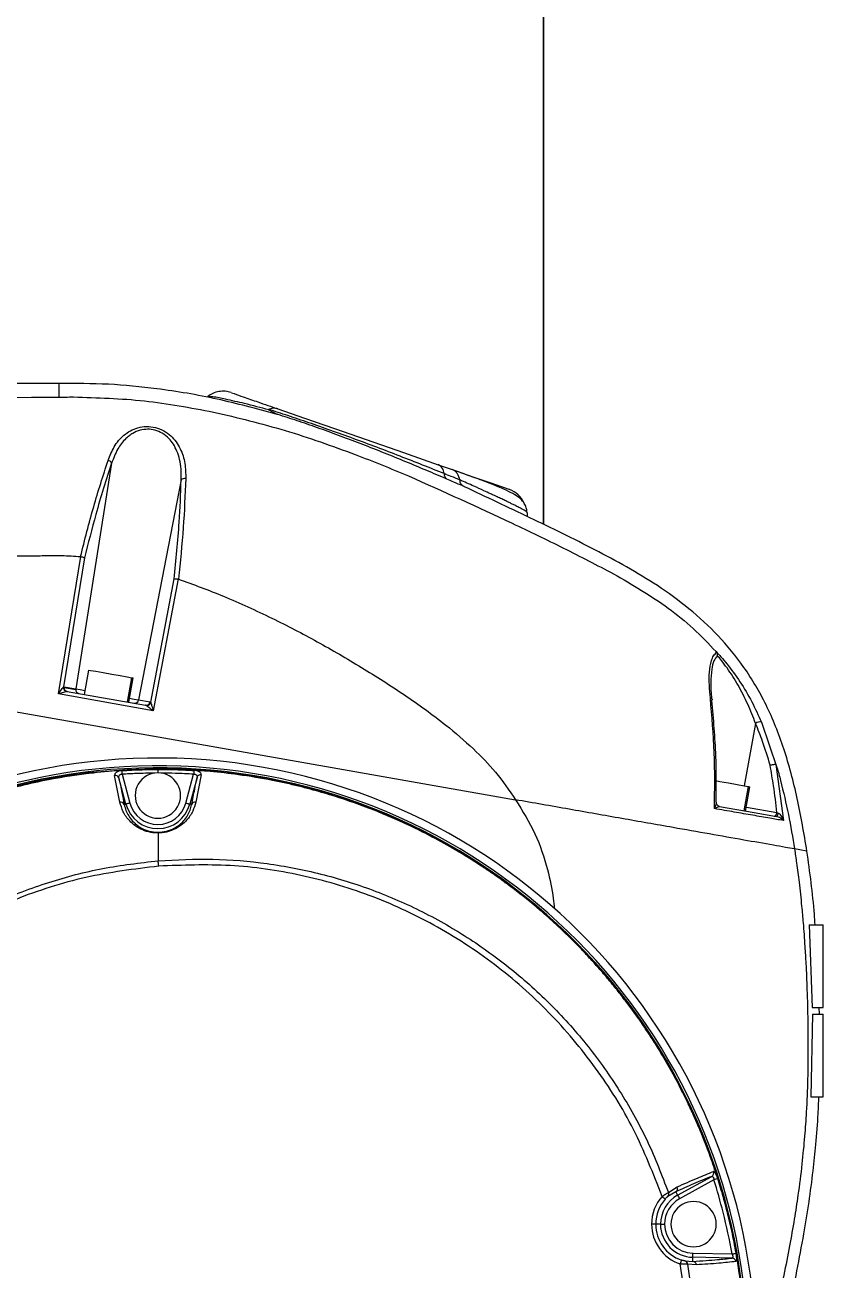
# Model space of a CAD drawing. Header units: millimetres. Extents: x -356 to 237, y 0 to 365.
# Drawn here: x 164 to 167.82, y 71.95 to 77.9 of the extents above; entities that cross this region are included whole.
import ezdxf

# ---------------------------------------------------------------- set-up
doc = ezdxf.new("R2010")
doc.units = ezdxf.units.MM

msp = doc.modelspace()

# ---------------------------------------------------------------- linework, layer by layer
at = {"color": 7, "linetype": 'Continuous', "lineweight": 25}
for p, q in [((166.4812, 85.8071), (166.4812, 75.5092)), ((166.4812, 75.5092), (166.4812, 85.8071)), ((164.1662, 76.1831), (157.1583, 76.1831)), ((165.1689, 76.0563), (165.2062, 76.0364)), ((164.4176, 75.8022), (164.2463, 74.7245)), ((164.75, 75.7219), (164.5465, 74.6715)), ((166.4034, 75.5668), (166.4, 75.5696)), ((159.9814, 75.3169), (166.3472, 74.1945)), ((164.1632, 74.6998), (164.2699, 75.3562)), ((164.2881, 75.3501), (164.1879, 74.7336)), ((164.6044, 74.6601), (164.7165, 75.2495)), ((164.7358, 75.2491), (164.6162, 74.62)), ((164.3069, 74.8141), (164.2864, 74.6978)), ((164.4932, 74.6613), (164.5137, 74.7776)), ((164.4997, 74.6602), (164.5202, 74.7765)), ((164.5137, 74.7776), (164.5202, 74.7765)), ((164.1904, 74.7313), (164.246, 74.7215)), ((164.1906, 74.7343), (164.2463, 74.7245)), ((164.206, 74.7119), (164.5801, 74.646)), ((164.6162, 74.62), (164.1632, 74.6998)), ((164.5465, 74.6715), (164.6022, 74.6617)), ((167.4939, 74.5592), (167.4388, 74.2618)), ((167.5216, 74.5651), (167.5959, 74.349)), ((167.5899, 74.3635), (167.627, 74.0951)), ((164.4573, 74.1834), (164.432, 74.3109)), ((164.4859, 74.1736), (164.4524, 74.2987)), ((164.468, 74.3162), (164.5049, 74.1787)), ((164.7724, 74.1787), (164.8093, 74.3166)), ((164.8255, 74.301), (164.7914, 74.1736)), ((164.8457, 74.3136), (164.8196, 74.1835)), ((167.4399, 74.1417), (167.4604, 74.258)), ((167.4463, 74.1406), (167.4668, 74.2569)), ((167.4604, 74.258), (167.4668, 74.2569)), ((164.478, 74.1715), (164.4859, 74.1736)), ((164.7999, 74.1713), (164.7914, 74.1736)), ((167.3062, 74.1836), (167.3043, 74.1853)), ((167.4497, 74.1596), (167.596, 74.1338)), ((167.596, 74.1338), (167.6019, 74.1309)), ((167.7496, 73.5977), (167.7649, 73.2028)), ((167.7496, 73.5977), (167.8164, 73.5977)), ((167.8164, 73.2028), (167.8164, 73.5977)), ((167.7652, 73.1699), (167.7574, 72.7749)), ((167.7649, 73.2028), (167.8164, 73.2028)), ((167.7652, 73.1699), (167.8164, 73.1699)), ((167.7987, 73.1699), (167.7979, 73.2028)), ((167.8164, 72.7749), (167.8164, 73.1699)), ((167.7574, 72.7749), (167.8164, 72.7749)), ((167.1214, 72.3059), (167.2843, 72.3955)), ((167.0772, 72.3192), (167.1198, 72.3457)), ((167.2948, 72.3788), (167.1309, 72.2886)), ((167.1123, 72.3225), (167.0744, 72.2992)), ((167.1123, 72.3225), (167.1214, 72.3059)), ((167.0168, 72.1673), (166.9971, 72.1673)), ((167.0396, 72.1673), (167.0168, 72.1673)), ((167.0396, 72.1673), (167.0592, 72.1673)), ((167.1949, 72.0289), (167.382, 72.0251)), ((167.1565, 71.9916), (167.1941, 71.9897)), ((167.2113, 71.9732), (167.169, 71.9756)), ((167.1941, 71.9897), (167.1945, 72.0092)), ((167.3814, 72.0054), (167.1945, 72.0092))]:
    msp.add_line(p, q, dxfattribs=at)
at = {"color": 7, "linetype": 'Continuous', "lineweight": 25, "flags": 128}
for points in [[(163.7515, 76.1166), (164.0341, 76.1173), (164.1192, 76.1175), (164.1669, 76.1176)], [(165.2121, 76.0615), (165.3392, 76.0173), (165.4819, 75.9676), (165.634, 75.9147), (165.8124, 75.8526), (165.9777, 75.7951)], [(165.9777, 75.7951), (166.0155, 75.782), (166.0441, 75.772)], [(166.0441, 75.772), (166.1439, 75.7373), (166.2243, 75.7093), (166.2831, 75.6888), (166.3199, 75.676), (166.3186, 75.6765)], [(164.3069, 74.8141), (164.307, 74.8141), (164.3169, 74.8123), (164.3415, 74.808), (164.3771, 74.8017), (164.4182, 74.7945), (164.4586, 74.7873), (164.4922, 74.7814), (164.5137, 74.7776)], [(164.2463, 74.7245), (164.2672, 74.7208), (164.2898, 74.7168)], [(164.503, 74.6792), (164.5256, 74.6752), (164.5465, 74.6715)], [(167.2777, 74.6795), (167.2806, 74.6788), (167.2829, 74.6778), (167.2847, 74.6766), (167.2858, 74.6752), (167.2863, 74.6737), (167.286, 74.6721), (167.2851, 74.6706), (167.2835, 74.669)], [(167.3025, 74.2859), (167.3237, 74.2821), (167.3649, 74.2749), (167.4053, 74.2678), (167.4388, 74.2618), (167.4604, 74.258)], [(164.5049, 74.1787), (164.5013, 74.1778), (164.4978, 74.1768), (164.4945, 74.176), (164.4917, 74.1752), (164.4893, 74.1746), (164.4875, 74.1741), (164.4864, 74.1738), (164.4859, 74.1736)], [(164.7724, 74.1787), (164.776, 74.1778), (164.7795, 74.1768), (164.7828, 74.176), (164.7856, 74.1752), (164.788, 74.1746), (164.7898, 74.1741), (164.7909, 74.1738), (164.7914, 74.1736)], [(167.3216, 74.1626), (167.3182, 74.1635), (167.3177, 74.1637)], [(167.3216, 74.1626), (167.4877, 74.1333), (167.5943, 74.1145)], [(167.583, 74.1165), (167.5849, 74.1165), (167.5869, 74.1173), (167.5889, 74.1187), (167.5908, 74.1208), (167.5925, 74.1235), (167.594, 74.1266), (167.5952, 74.1301), (167.596, 74.1338)], [(167.7392, 73.949), (167.7059, 73.9549), (167.6798, 73.9595)], [(167.382, 72.0251), (167.3854, 72.0256), (167.3886, 72.0262), (167.3916, 72.0268), (167.3944, 72.0273), (167.3968, 72.0277), (167.3987, 72.028), (167.4002, 72.0283), (167.4011, 72.0284)]]:
    msp.add_lwpolyline(points, dxfattribs=at)
at = {"color": 7, "linetype": 'Continuous', "lineweight": 25}
for centre, radius, start, end in [((164.3963, 75.7929), 0.0233, 23.58022, 79.37194), ((165.9552, 75.7494), 0.051, 3.30169, 63.73245), ((164.7671, 75.7048), 0.0241, 78.78184, 134.84027), ((166.0367, 75.7511), 0.0306, 177.71999, 233.6996), ((166.2802, 75.5663), 0.1167, 22.99565, 70.75664), ((164.2084, 74.7318), 0.0206, 174.94604, 255.84139), ((164.2122, 74.7309), 0.0219, 171.21212, 179.00901), ((164.2096, 74.7308), 0.0192, 178.50118, 259.21655), ((164.2639, 74.7215), 0.0179, 170.33437, 179.8906), ((164.2652, 74.721), 0.0192, 178.47202, 259.21206), ((164.5275, 74.6749), 0.0193, 260.9731, 349.99854), ((164.5831, 74.6651), 0.0193, 260.99907, 349.99962), ((164.5846, 74.6654), 0.0206, 264.11976, 345.11514), ((167.5132, 74.536), 0.0302, 73.93455, 129.78203), ((164.6386, 71.5374), 2.8565, 0.7897, 172.77814), ((164.6386, 71.5374), 2.8194, 0.40932, 172.29114), ((164.6386, 71.5374), 2.8098, 0.40936, 172.15494), ((164.4349, 74.2926), 0.0185, 19.19323, 98.90641), ((153.0546, 73.6098), 11.4353, 3.54187, 3.6291), ((164.6386, 74.2146), 0.1083, 359.99814, 180.00186), ((212.4017, 71.4484), 47.6787, 176.52983, 176.55114), ((164.8432, 74.2951), 0.0187, 82.33136, 161.38724), ((164.4606, 74.1652), 0.0185, 19.86881, 100.2698), ((164.6386, 74.2146), 0.1581, 195.00046, 344.99954), ((164.6386, 74.2146), 0.1385, 194.99819, 345.00181), ((164.6386, 74.2146), 0.1083, 179.99876, 0.00124), ((164.8173, 74.1653), 0.0184, 82.6754, 160.66953), ((167.5803, 74.131), 0.0216, 310.26094, 359.77405), ((167.2745, 72.4124), 0.0195, 300.02182, 19.20083), ((169.1615, 66.5205), 6.1485, 107.49417, 107.67364), ((167.1023, 72.3385), 0.0189, 302.0475, 22.24767), ((167.1977, 72.1673), 0.2006, 138.50612, 179.99483), ((167.1978, 72.1673), 0.1809, 138.51509, 179.993), ((167.1977, 72.1673), 0.1581, 118.82809, 180.00048), ((176.9924, 83.5221), 14.9945, 228.45237, 228.52752), ((167.1977, 72.1673), 0.1384, 118.82048, 180.00636), ((167.0615, 72.3112), 0.0176, 317.12733, 27.07061), ((167.1977, 72.1673), 0.1083, 359.99814, 180.00186), ((210.4259, 96.1388), 49.4296, 208.82649, 208.84929), ((167.1977, 72.1673), 0.2006, 180.00431, 251.34554), ((167.1977, 72.1673), 0.1809, 180.00028, 251.34824), ((167.1977, 72.1673), 0.1581, 179.99709, 268.82988), ((167.1977, 72.1673), 0.1385, 180.00205, 268.82456), ((167.1977, 72.1673), 0.1083, 179.99814, 0.00186), ((150.0301, 72.3713), 17.1681, 358.79155, 358.8572), ((174.836, 69.389), 8.1257, 161.28713, 161.42585), ((167.1513, 71.9747), 0.0177, 2.99452, 72.88641), ((167.1926, 71.9709), 0.0188, 7.05406, 85.6011), ((167.3806, 71.9858), 0.0196, 8.89981, 87.83311)]:
    msp.add_arc(centre, radius, start, end, dxfattribs=at)
for points, knots in [([(164.1669, 76.1176), (164.1668, 76.1298), (164.1665, 76.1516), (164.1663, 76.1735), (164.1662, 76.1831)], [0, 0, 0, 0, 0.560009, 1, 1, 1, 1]), ([(165.2031, 76.0369), (165.1096, 76.0621), (164.9219, 76.1128), (164.6537, 76.1579), (164.4011, 76.1827), (164.2449, 76.183), (164.1662, 76.1831)], [0, 0, 0, 0, 0.276457, 0.554465, 0.775394, 1, 1, 1, 1]), ([(164.9885, 76.1393), (164.9791, 76.1419), (164.96, 76.147), (164.9299, 76.1454), (164.9008, 76.1371), (164.8844, 76.1259), (164.8763, 76.1204)], [0, 0, 0, 0, 0.245491, 0.499315, 0.753447, 1, 1, 1, 1]), ([(164.9902, 76.1387), (164.9943, 76.1373), (165.013, 76.1308), (165.0553, 76.1161), (165.1251, 76.0918), (165.1803, 76.0726), (165.2121, 76.0615)], [0, 0, 0, 0, 0.056006, 0.253239, 0.570725, 1, 1, 1, 1]), ([(164.1669, 76.1176), (164.1773, 76.1178), (164.2002, 76.1183), (164.2231, 76.1184), (164.2357, 76.1184)], [0, 0, 0, 0, 0.451941, 1, 1, 1, 1]), ([(164.2357, 76.1184), (164.3489, 76.1151), (164.5736, 76.1086), (164.7946, 76.0671), (164.9043, 76.0466)], [0, 0, 0, 0, 0.503722, 1, 1, 1, 1]), ([(164.8821, 76.1201), (164.8785, 76.1207), (164.8747, 76.1213), (164.8765, 76.1204), (164.8766, 76.1203)], [0, 0, 0, 0, 0.959144, 1, 1, 1, 1]), ([(164.8808, 76.1228), (164.8808, 76.1226), (164.8801, 76.1216), (164.8812, 76.1206), (164.8821, 76.1197)], [0, 0, 0, 0, 0.131177, 1, 1, 1, 1]), ([(165.1689, 76.0563), (165.1302, 76.067), (165.0612, 76.0859), (164.9715, 76.1053), (164.9148, 76.1186), (164.8882, 76.1198), (164.8821, 76.1201)], [0, 0, 0, 0, 0.4096239, 0.7285893, 0.9376705, 1, 1, 1, 1]), ([(164.9043, 76.0466), (165.0191, 76.0193), (165.2487, 75.9648), (165.4705, 75.8841), (165.5814, 75.8438)], [0, 0, 0, 0, 0.500077, 1, 1, 1, 1]), ([(165.1673, 76.0592), (165.1672, 76.0592), (165.167, 76.0591), (165.1667, 76.0587), (165.1671, 76.0574), (165.1681, 76.0568), (165.1689, 76.0563)], [0, 0, 0, 0, 0.096863, 0.171881, 0.32743, 1, 1, 1, 1]), ([(165.2121, 76.0615), (165.2041, 76.0632), (165.1889, 76.0665), (165.1743, 76.0616), (165.1673, 76.0592)], [0, 0, 0, 0, 0.5267441, 1, 1, 1, 1]), ([(166.0061, 75.7523), (165.9719, 75.766), (165.9018, 75.7939), (165.7947, 75.8359), (165.685, 75.878), (165.5745, 75.9192), (165.4661, 75.9585), (165.3611, 75.9952), (165.2621, 76.0286), (165.1979, 76.0494), (165.1673, 76.0592)], [0, 0, 0, 0, 0.123677, 0.253167, 0.386296, 0.51844, 0.64904, 0.773653, 0.891981, 1, 1, 1, 1]), ([(165.2062, 76.0364), (165.2067, 76.0362), (165.2075, 76.0358), (165.2087, 76.0358), (165.2088, 76.0352), (165.208, 76.0356), (165.2072, 76.0357), (165.2053, 76.0363), (165.2039, 76.0367), (165.2031, 76.0369)], [0, 0, 0, 0, 0.203428, 0.311758, 0.323302, 0.380748, 0.486719, 0.700921, 1, 1, 1, 1]), ([(165.2228, 76.0311), (165.2197, 76.0321), (165.2142, 76.0339), (165.2086, 76.0356), (165.2062, 76.0364)], [0, 0, 0, 0, 0.561923, 1, 1, 1, 1]), ([(166.0185, 75.7264), (165.9868, 75.74), (165.9218, 75.7678), (165.8228, 75.8092), (165.721, 75.8508), (165.6181, 75.8914), (165.5155, 75.9303), (165.4148, 75.9669), (165.3175, 76.0005), (165.2537, 76.0211), (165.2228, 76.0311)], [0, 0, 0, 0, 0.121516, 0.248608, 0.37778, 0.508556, 0.637986, 0.76392, 0.88578, 1, 1, 1, 1]), ([(164.4006, 75.8158), (164.4094, 75.838), (164.427, 75.8824), (164.4662, 75.9298), (164.5069, 75.9582), (164.5435, 75.9731), (164.5846, 75.9791), (164.6271, 75.9742), (164.6669, 75.9585), (164.7107, 75.927), (164.7484, 75.8738), (164.7702, 75.8017), (164.7713, 75.7528), (164.7718, 75.7284)], [0, 0, 0, 0, 0.117007, 0.234331, 0.295556, 0.359415, 0.427144, 0.4975, 0.567565, 0.635044, 0.760415, 0.880367, 1, 1, 1, 1]), ([(164.75, 75.7219), (164.7502, 75.7393), (164.7506, 75.7722), (164.7435, 75.8184), (164.7313, 75.8584), (164.7141, 75.8923), (164.691, 75.9221), (164.6613, 75.946), (164.6259, 75.9611), (164.5891, 75.9658), (164.5525, 75.9606), (164.5232, 75.9481), (164.5012, 75.9334), (164.4751, 75.9109), (164.4425, 75.8684), (164.4264, 75.8256), (164.4176, 75.8022)], [0, 0, 0, 0, 0.090368, 0.170514, 0.241616, 0.30682, 0.366615, 0.43607, 0.502167, 0.56374, 0.626421, 0.692163, 0.726954, 0.763396, 0.871006, 1, 1, 1, 1]), ([(165.5814, 75.8438), (165.6241, 75.8273), (165.7095, 75.7944), (165.794, 75.7589), (165.8362, 75.7411)], [0, 0, 0, 0, 0.499336, 1, 1, 1, 1]), ([(164.2693, 75.3563), (164.2893, 75.4359), (164.3282, 75.5905), (164.3769, 75.7422), (164.4006, 75.8158)], [0, 0, 0, 0, 0.514967, 1, 1, 1, 1]), ([(164.4176, 75.8022), (164.4045, 75.7625), (164.3777, 75.6814), (164.334, 75.5308), (164.3057, 75.4193), (164.2881, 75.3501)], [0, 0, 0, 0, 0.266478, 0.54486, 1, 1, 1, 1]), ([(164.7165, 75.2495), (164.7256, 75.3398), (164.7413, 75.4969), (164.7474, 75.6547), (164.75, 75.7219)], [0, 0, 0, 0, 0.57452, 1, 1, 1, 1]), ([(164.7718, 75.7284), (164.7685, 75.6506), (164.7617, 75.4903), (164.7453, 75.3308), (164.7368, 75.2488)], [0, 0, 0, 0, 0.486001, 1, 1, 1, 1]), ([(165.8362, 75.7411), (166.0015, 75.667), (166.2496, 75.5557), (166.5755, 75.3984), (166.7358, 75.3152), (166.8155, 75.2739)], [0, 0, 0, 0, 0.500611, 0.751829, 1, 1, 1, 1]), ([(166.0811, 75.7222), (166.0673, 75.7278), (166.0423, 75.7378), (166.0173, 75.7478), (166.0061, 75.7523)], [0, 0, 0, 0, 0.551374, 1, 1, 1, 1]), ([(166.095, 75.6935), (166.0809, 75.6996), (166.0554, 75.7106), (166.0299, 75.7215), (166.0185, 75.7264)], [0, 0, 0, 0, 0.553348, 1, 1, 1, 1]), ([(166.0811, 75.7222), (166.0781, 75.7324), (166.0734, 75.7478), (166.0592, 75.7647), (166.0491, 75.7696), (166.0441, 75.772)], [0, 0, 0, 0, 0.4865855, 0.7421533, 1, 1, 1, 1]), ([(166.4017, 75.5689), (166.4016, 75.5707), (166.4014, 75.5741), (166.4004, 75.5811), (166.3975, 75.5936), (166.3891, 75.6119), (166.3706, 75.633), (166.3409, 75.6538), (166.2969, 75.6761), (166.2344, 75.702), (166.1488, 75.7342), (166.0835, 75.7574), (166.0463, 75.7707)], [0, 0, 0, 0, 0.012209, 0.024544, 0.049622, 0.102544, 0.16442, 0.244888, 0.355996, 0.511418, 0.721715, 1, 1, 1, 1]), ([(166.0977, 75.6924), (166.0938, 75.6955), (166.0844, 75.7031), (166.0823, 75.7151), (166.0811, 75.7222)], [0, 0, 0, 0, 0.413191, 1, 1, 1, 1]), ([(166.4, 75.5696), (166.3989, 75.5706), (166.3953, 75.5738), (166.3867, 75.5782), (166.3742, 75.5853), (166.3576, 75.5939), (166.3408, 75.6024), (166.3243, 75.6105), (166.3086, 75.6181), (166.2905, 75.6268), (166.2698, 75.6366), (166.2487, 75.6465), (166.2238, 75.6581), (166.1909, 75.6732), (166.1419, 75.6953), (166.1035, 75.7123), (166.0811, 75.7222)], [0, 0, 0, 0, 0.01222, 0.040845, 0.081249, 0.13409, 0.198968, 0.241295, 0.290263, 0.346647, 0.411314, 0.485143, 0.543929, 0.643873, 0.792444, 1, 1, 1, 1]), ([(166.0977, 75.6924), (166.0972, 75.6926), (166.0963, 75.693), (166.0954, 75.6933), (166.095, 75.6935)], [0, 0, 0, 0, 0.561107, 1, 1, 1, 1]), ([(166.1026, 75.69), (166.102, 75.6903), (166.1008, 75.6908), (166.0994, 75.6915), (166.0984, 75.692), (166.0979, 75.6923), (166.0977, 75.6924)], [0, 0, 0, 0, 0.3891749, 0.694051, 0.8731399, 1, 1, 1, 1]), ([(167.7392, 73.949), (167.725, 74.0334), (167.6974, 74.1984), (167.6345, 74.4333), (167.5517, 74.6448), (167.4447, 74.8264), (167.3191, 74.9798), (167.1784, 75.1092), (166.9837, 75.2504), (166.7267, 75.3911), (166.416, 75.5421), (166.2071, 75.6407), (166.1026, 75.69)], [0, 0, 0, 0, 0.100811, 0.197147, 0.286178, 0.367799, 0.444658, 0.519059, 0.592594, 0.727659, 0.863738, 1, 1, 1, 1]), ([(166.4009, 75.5505), (166.4021, 75.5511), (166.4054, 75.5529), (166.4038, 75.5587), (166.4036, 75.563), (166.4034, 75.5659), (166.4034, 75.5674), (166.4034, 75.5682)], [0, 0, 0, 0, 0.190533, 0.54512, 0.764635, 0.880701, 1, 1, 1, 1]), ([(160.7433, 75.3299), (160.8223, 75.331), (160.9861, 75.3332), (161.2402, 75.3363), (161.5116, 75.3394), (161.8001, 75.3424), (162.1058, 75.3453), (162.4076, 75.348), (162.6469, 75.35), (162.8193, 75.3513), (162.9411, 75.3523), (163.0665, 75.3532), (163.2062, 75.3543), (163.3643, 75.3554), (163.5374, 75.3566), (163.7067, 75.3578), (163.8689, 75.3589), (163.9996, 75.3596), (164.1038, 75.3606), (164.1701, 75.3615), (164.2247, 75.3598), (164.2545, 75.3575), (164.2693, 75.3563)], [0, 0, 0, 0, 0.067218, 0.139303, 0.216257, 0.298079, 0.384772, 0.476333, 0.554863, 0.588415, 0.622966, 0.65852, 0.695075, 0.741857, 0.793039, 0.842345, 0.88589, 0.931051, 0.953556, 0.974535, 0.987426, 1, 1, 1, 1]), ([(164.2699, 75.3562), (164.2698, 75.3563), (164.2696, 75.3563), (164.2694, 75.3563), (164.2693, 75.3563)], [0, 0, 0, 0, 0.547576, 1, 1, 1, 1]), ([(164.2699, 75.3562), (164.2719, 75.3558), (164.2758, 75.355), (164.2811, 75.3534), (164.2853, 75.3519), (164.2874, 75.3506), (164.2881, 75.3501)], [0, 0, 0, 0, 0.316723, 0.623204, 0.854126, 1, 1, 1, 1]), ([(164.7165, 75.2495), (164.7177, 75.2497), (164.7207, 75.2503), (164.7255, 75.2501), (164.7307, 75.2497), (164.7341, 75.2493), (164.7358, 75.2491)], [0, 0, 0, 0, 0.190508, 0.458149, 0.742067, 1, 1, 1, 1]), ([(164.7368, 75.2488), (164.7366, 75.2489), (164.7363, 75.249), (164.7359, 75.249), (164.7358, 75.2491)], [0, 0, 0, 0, 0.560716, 1, 1, 1, 1]), ([(164.7368, 75.2488), (164.809, 75.2224), (164.9607, 75.1668), (165.1812, 75.065), (165.4008, 74.951), (165.612, 74.8285), (165.818, 74.6969), (165.9976, 74.568), (166.1423, 74.4437), (166.257, 74.3264), (166.3166, 74.2392), (166.3472, 74.1945)], [0, 0, 0, 0, 0.118109, 0.24837, 0.373083, 0.498422, 0.623664, 0.748757, 0.83794, 0.916824, 1, 1, 1, 1]), ([(166.8155, 75.2739), (166.9046, 75.2218), (167.038, 75.1439), (167.199, 75.0145), (167.2697, 74.9396), (167.3051, 74.902)], [0, 0, 0, 0, 0.500151, 0.74929, 1, 1, 1, 1]), ([(167.2777, 74.6795), (167.274, 74.7212), (167.2686, 74.7815), (167.2791, 74.8495), (167.2915, 74.8821), (167.3026, 74.8935), (167.3078, 74.8989)], [0, 0, 0, 0, 0.549243, 0.792794, 0.901554, 1, 1, 1, 1]), ([(167.3107, 74.8839), (167.3049, 74.8756), (167.291, 74.8557), (167.2869, 74.8317), (167.2846, 74.8177)], [0, 0, 0, 0, 0.416692, 1, 1, 1, 1]), ([(167.3078, 74.8989), (167.3074, 74.8994), (167.3065, 74.9005), (167.3056, 74.9015), (167.3051, 74.902)], [0, 0, 0, 0, 0.5001076, 1, 1, 1, 1]), ([(167.3053, 74.9021), (167.3129, 74.8941), (167.3309, 74.8754), (167.3702, 74.8284), (167.4214, 74.7577), (167.4767, 74.6644), (167.5068, 74.5979), (167.5216, 74.5651)], [0, 0, 0, 0, 0.082336, 0.193526, 0.456003, 0.73195, 1, 1, 1, 1]), ([(167.3077, 74.8989), (167.3087, 74.8969), (167.311, 74.8922), (167.3108, 74.8869), (167.3107, 74.8839)], [0, 0, 0, 0, 0.423139, 1, 1, 1, 1]), ([(167.4939, 74.5592), (167.4819, 74.5901), (167.4576, 74.6525), (167.4119, 74.7412), (167.3682, 74.8101), (167.3338, 74.8567), (167.3174, 74.876), (167.3107, 74.8839)], [0, 0, 0, 0, 0.264661, 0.536043, 0.797421, 0.916911, 1, 1, 1, 1]), ([(167.2846, 74.8177), (167.2824, 74.7966), (167.2777, 74.75), (167.2812, 74.7032), (167.2832, 74.6776)], [0, 0, 0, 0, 0.452731, 1, 1, 1, 1]), ([(164.1632, 74.6998), (164.1684, 74.707), (164.1755, 74.7167), (164.1833, 74.7274), (164.1864, 74.7315), (164.1875, 74.733), (164.1879, 74.7336)], [0, 0, 0, 0, 0.6320681, 0.8673189, 0.9464967, 1, 1, 1, 1]), ([(164.2034, 74.7118), (164.2027, 74.7116), (164.2009, 74.7111), (164.1959, 74.7097), (164.1832, 74.7059), (164.1716, 74.7024), (164.1632, 74.6998)], [0, 0, 0, 0, 0.053934, 0.133382, 0.368807, 1, 1, 1, 1]), ([(164.1879, 74.7336), (164.1884, 74.7339), (164.1893, 74.7344), (164.1902, 74.7343), (164.1906, 74.7343)], [0, 0, 0, 0, 0.594559, 1, 1, 1, 1]), ([(164.206, 74.7119), (164.2055, 74.712), (164.2046, 74.7121), (164.2038, 74.7119), (164.2034, 74.7118)], [0, 0, 0, 0, 0.552417, 1, 1, 1, 1]), ([(164.5825, 74.645), (164.582, 74.6452), (164.5813, 74.6457), (164.5804, 74.6459), (164.5801, 74.646)], [0, 0, 0, 0, 0.567536, 1, 1, 1, 1]), ([(164.6162, 74.62), (164.6091, 74.6253), (164.5994, 74.6325), (164.5888, 74.6404), (164.5846, 74.6434), (164.5831, 74.6445), (164.5825, 74.645)], [0, 0, 0, 0, 0.631112, 0.866678, 0.946, 1, 1, 1, 1]), ([(164.6022, 74.6617), (164.6026, 74.6616), (164.6036, 74.6612), (164.6042, 74.6605), (164.6044, 74.6601)], [0, 0, 0, 0, 0.522067, 1, 1, 1, 1]), ([(164.6044, 74.6601), (164.6047, 74.6594), (164.6052, 74.6576), (164.6066, 74.6527), (164.6103, 74.6401), (164.6137, 74.6284), (164.6162, 74.62)], [0, 0, 0, 0, 0.053589, 0.13274, 0.367875, 1, 1, 1, 1]), ([(167.2973, 74.1523), (167.2985, 74.2415), (167.3008, 74.4176), (167.2854, 74.593), (167.2777, 74.6795)], [0, 0, 0, 0, 0.507109, 1, 1, 1, 1]), ([(167.2835, 74.669), (167.2914, 74.5802), (167.3057, 74.4192), (167.3047, 74.2576), (167.3043, 74.1853)], [0, 0, 0, 0, 0.551992, 1, 1, 1, 1]), ([(167.5634, 74.3595), (167.552, 74.3975), (167.5317, 74.4651), (167.5054, 74.5306), (167.4939, 74.5592)], [0, 0, 0, 0, 0.561958, 1, 1, 1, 1]), ([(167.5634, 74.3595), (167.5656, 74.3602), (167.5691, 74.3614), (167.5741, 74.3625), (167.5789, 74.3634), (167.5835, 74.3638), (167.5874, 74.3639), (167.5891, 74.3636), (167.5899, 74.3635)], [0, 0, 0, 0, 0.258842, 0.409877, 0.56519, 0.805842, 0.912957, 1, 1, 1, 1]), ([(167.596, 74.1338), (167.591, 74.1762), (167.5819, 74.2517), (167.5691, 74.3266), (167.5634, 74.3595)], [0, 0, 0, 0, 0.560841, 1, 1, 1, 1]), ([(167.5958, 74.349), (167.595, 74.3517), (167.5938, 74.356), (167.592, 74.3607), (167.5908, 74.3627), (167.5903, 74.3633), (167.59, 74.3634), (167.5899, 74.3635)], [0, 0, 0, 0, 0.528805, 0.851257, 0.945227, 0.976768, 1, 1, 1, 1]), ([(167.5959, 74.349), (167.5989, 74.3386), (167.6049, 74.3176), (167.6105, 74.2965), (167.6133, 74.2859)], [0, 0, 0, 0, 0.497466, 1, 1, 1, 1]), ([(161.8585, 71.9226), (161.8648, 71.9645), (161.879, 72.0575), (161.9118, 72.2089), (161.947, 72.3365), (161.9783, 72.4327), (161.9985, 72.4908), (162.0209, 72.5508), (162.0456, 72.6124), (162.0727, 72.6757), (162.1024, 72.7404), (162.1348, 72.8065), (162.1677, 72.8693), (162.2027, 72.9322), (162.2417, 72.9986), (162.2903, 73.0757), (162.3495, 73.1628), (162.4133, 73.249), (162.4811, 73.3336), (162.5539, 73.418), (162.6355, 73.5048), (162.7176, 73.5848), (162.7982, 73.6574), (162.8855, 73.7305), (162.9939, 73.8134), (163.1266, 73.9041), (163.272, 73.9909), (163.4149, 74.0648), (163.5406, 74.1214), (163.7223, 74.1937), (163.9726, 74.2703), (164.3033, 74.3325), (164.5269, 74.3402), (164.6387, 74.344)], [0, 0, 0, 0, 0.031599, 0.070115, 0.115545, 0.130253, 0.145561, 0.161469, 0.177978, 0.195088, 0.212798, 0.231109, 0.25002, 0.265659, 0.284808, 0.307466, 0.333635, 0.363312, 0.387482, 0.414494, 0.446393, 0.476327, 0.499998, 0.527287, 0.561227, 0.601817, 0.647083, 0.687465, 0.721744, 0.749919, 0.83328, 0.91664, 1, 1, 1, 1]), ([(164.6387, 74.3395), (164.6177, 74.3394), (164.5626, 74.3391), (164.4598, 74.3346), (164.3173, 74.3224), (164.1636, 74.3), (164.0147, 74.2694), (163.8865, 74.2366), (163.7677, 74.2002), (163.6044, 74.1425), (163.3974, 74.0526), (163.1621, 73.9208), (163.0083, 73.8146), (162.9256, 73.7514), (162.9001, 73.7313), (162.8748, 73.7111), (162.8498, 73.6905), (162.825, 73.6696), (162.8066, 73.6538), (162.7903, 73.6395), (162.7723, 73.6236), (162.6982, 73.5565), (162.5924, 73.4508), (162.4658, 73.3044), (162.3606, 73.1665), (162.2637, 73.0217), (162.1489, 72.8247), (162.0303, 72.5697), (161.9234, 72.2518), (161.8848, 72.0319), (161.8655, 71.9217)], [0, 0, 0, 0, 0.015651, 0.041255, 0.076923, 0.122555, 0.157364, 0.190563, 0.221507, 0.250221, 0.320094, 0.389968, 0.451606, 0.45969, 0.467773, 0.475858, 0.483941, 0.492026, 0.500111, 0.502087, 0.508202, 0.518096, 0.576818, 0.619882, 0.662799, 0.70647, 0.750084, 0.833226, 0.916411, 1, 1, 1, 1]), ([(164.467, 74.3336), (164.4643, 74.3334), (164.4592, 74.3329), (164.4519, 74.3311), (164.4453, 74.3287), (164.4387, 74.3251), (164.4323, 74.3194), (164.4321, 74.3135), (164.432, 74.3109)], [0, 0, 0, 0, 0.172413, 0.337595, 0.490017, 0.6239, 0.835521, 1, 1, 1, 1]), ([(164.4524, 74.2987), (164.452, 74.301), (164.4514, 74.3056), (164.4538, 74.3111), (164.4571, 74.3142), (164.4603, 74.3158), (164.4641, 74.3165), (164.4667, 74.3163), (164.468, 74.3162)], [0, 0, 0, 0, 0.249688, 0.481516, 0.601754, 0.723671, 0.855855, 1, 1, 1, 1]), ([(164.4524, 74.2987), (164.4571, 74.2752), (164.4655, 74.2328), (164.4741, 74.1905), (164.478, 74.1715)], [0, 0, 0, 0, 0.552658, 1, 1, 1, 1]), ([(164.467, 74.3336), (164.4989, 74.3354), (164.5561, 74.3387), (164.6134, 74.3393), (164.6387, 74.3395)], [0, 0, 0, 0, 0.55923, 1, 1, 1, 1]), ([(164.6224, 74.3216), (164.5936, 74.3212), (164.5421, 74.3204), (164.4907, 74.3175), (164.468, 74.3162)], [0, 0, 0, 0, 0.55994, 1, 1, 1, 1]), ([(164.6387, 74.3395), (164.6387, 74.3406), (164.6387, 74.3421), (164.6387, 74.3436), (164.6387, 74.344)], [0, 0, 0, 0, 0.711953, 1, 1, 1, 1]), ([(164.6387, 74.344), (164.6773, 74.3436), (164.751, 74.3427), (164.856, 74.3361), (164.9502, 74.3271), (165.0335, 74.3165), (165.106, 74.3051), (165.1829, 74.2911), (165.2814, 74.2703), (165.3988, 74.2401), (165.5176, 74.2036), (165.6188, 74.1678), (165.7136, 74.1306), (165.8096, 74.0888), (165.9143, 74.0382), (166.0245, 73.979), (166.1321, 73.9147), (166.216, 73.8593), (166.2765, 73.8167), (166.32, 73.7848), (166.3654, 73.7501), (166.4124, 73.7126), (166.4611, 73.672), (166.5111, 73.6283), (166.5624, 73.5813), (166.6141, 73.5313), (166.6735, 73.4709), (166.7446, 73.3938), (166.8209, 73.3035), (166.8901, 73.214), (166.9425, 73.1408), (166.9847, 73.0781), (167.0262, 73.0133), (167.0726, 72.9357), (167.1182, 72.8529), (167.1585, 72.7739), (167.1928, 72.7013), (167.2253, 72.6272), (167.256, 72.5512), (167.285, 72.4728), (167.3091, 72.4015), (167.3288, 72.3376), (167.3492, 72.2662), (167.3753, 72.1639), (167.398, 72.0539), (167.4139, 71.9566), (167.4232, 71.8891), (167.4302, 71.8278), (167.4357, 71.769), (167.4397, 71.7129), (167.4426, 71.6593), (167.4443, 71.6084), (167.4448, 71.5753), (167.445, 71.5592)], [0, 0, 0, 0, 0.026393, 0.050372, 0.071938, 0.091092, 0.10783, 0.122156, 0.14452, 0.176677, 0.204999, 0.229479, 0.250122, 0.274614, 0.301112, 0.329616, 0.360126, 0.386803, 0.398391, 0.410692, 0.423705, 0.43743, 0.451869, 0.46702, 0.482884, 0.499461, 0.516175, 0.540799, 0.571227, 0.596941, 0.61817, 0.632808, 0.648601, 0.670819, 0.694641, 0.713207, 0.731496, 0.749505, 0.768553, 0.787601, 0.806649, 0.81998, 0.833345, 0.857424, 0.892216, 0.910119, 0.924792, 0.938854, 0.952305, 0.965145, 0.977374, 0.988993, 1, 1, 1, 1]), ([(167.3133, 72.3847), (167.3083, 72.4), (167.2983, 72.4311), (167.2819, 72.4782), (167.2642, 72.5265), (167.2451, 72.5758), (167.2235, 72.6284), (167.1982, 72.6867), (167.1672, 72.7534), (167.1282, 72.8317), (167.0821, 72.9169), (167.0349, 72.9969), (166.9963, 73.0579), (166.9644, 73.1062), (166.9345, 73.1496), (166.9001, 73.1976), (166.8626, 73.2474), (166.8202, 73.3012), (166.7747, 73.356), (166.7292, 73.408), (166.6872, 73.4538), (166.6498, 73.4929), (166.578, 73.5653), (166.4757, 73.6595), (166.3723, 73.7429), (166.3142, 73.7866), (166.2934, 73.8019), (166.2737, 73.8162), (166.2551, 73.8293), (166.2378, 73.8414), (166.2217, 73.8525), (166.2069, 73.8626), (166.1547, 73.8975), (166.0699, 73.9505), (165.9573, 74.0133), (165.8697, 74.0574), (165.8056, 74.0874), (165.7623, 74.1066), (165.7351, 74.1182), (165.7204, 74.1244), (165.7145, 74.1269), (165.677, 74.1423), (165.5966, 74.1736), (165.5, 74.2063), (165.4197, 74.2303), (165.3663, 74.2451), (165.3094, 74.2597), (165.2488, 74.2739), (165.1533, 74.2939), (165.0327, 74.314), (164.8976, 74.3292), (164.7966, 74.3361), (164.7262, 74.3387), (164.6821, 74.3396), (164.6559, 74.3397), (164.6436, 74.3396), (164.6401, 74.3396), (164.639, 74.3395), (164.6387, 74.3395)], [0, 0, 0, 0, 0.013629, 0.02769, 0.042186, 0.057117, 0.072488, 0.090245, 0.110967, 0.134666, 0.164306, 0.192896, 0.213281, 0.225428, 0.241916, 0.257821, 0.275415, 0.294699, 0.3158, 0.335627, 0.353169, 0.368423, 0.381391, 0.439518, 0.485984, 0.493742, 0.501048, 0.507904, 0.514313, 0.520272, 0.525781, 0.530842, 0.535453, 0.578985, 0.615348, 0.644611, 0.661927, 0.675281, 0.684685, 0.686941, 0.688758, 0.690137, 0.721218, 0.761753, 0.776453, 0.792094, 0.808677, 0.826209, 0.844697, 0.891252, 0.929624, 0.959747, 0.976885, 0.989317, 0.997026, 0.999105, 0.999701, 1, 1, 1, 1]), ([(164.6387, 74.3395), (164.6708, 74.3393), (164.7281, 74.3388), (164.7853, 74.3357), (164.8104, 74.3343)], [0, 0, 0, 0, 0.5606689, 1, 1, 1, 1]), ([(164.6387, 74.3395), (164.6387, 74.3386), (164.6387, 74.3363), (164.6387, 74.3324), (164.6387, 74.3276), (164.6387, 74.3242), (164.6387, 74.3225)], [0, 0, 0, 0, 0.165543, 0.403949, 0.693477, 1, 1, 1, 1]), ([(164.8093, 74.3166), (164.7805, 74.3182), (164.7289, 74.3209), (164.6773, 74.3214), (164.6546, 74.3217)], [0, 0, 0, 0, 0.559985, 1, 1, 1, 1]), ([(164.7999, 74.1713), (164.8049, 74.1961), (164.8136, 74.2393), (164.8219, 74.2825), (164.8255, 74.301)], [0, 0, 0, 0, 0.572157, 1, 1, 1, 1]), ([(164.8093, 74.3166), (164.8107, 74.3167), (164.8133, 74.317), (164.817, 74.3163), (164.8203, 74.315), (164.8229, 74.3131), (164.8247, 74.3105), (164.8262, 74.3065), (164.8258, 74.3032), (164.8255, 74.301)], [0, 0, 0, 0, 0.150026, 0.287189, 0.413443, 0.533749, 0.643868, 0.761069, 1, 1, 1, 1]), ([(164.8457, 74.3136), (164.8454, 74.3163), (164.8447, 74.323), (164.8348, 74.3289), (164.8235, 74.333), (164.815, 74.3339), (164.8104, 74.3343)], [0, 0, 0, 0, 0.177604, 0.430019, 0.69668, 1, 1, 1, 1]), ([(167.6133, 74.2859), (167.6265, 74.2319), (167.6528, 74.124), (167.6708, 74.0143), (167.6798, 73.9595)], [0, 0, 0, 0, 0.500066, 1, 1, 1, 1]), ([(164.6399, 74.0357), (164.6321, 74.036), (164.6169, 74.0364), (164.5887, 74.0416), (164.5482, 74.0561), (164.5046, 74.0885), (164.4712, 74.1348), (164.4618, 74.1678), (164.4573, 74.1834)], [0, 0, 0, 0, 0.091634, 0.179592, 0.338102, 0.596565, 0.808947, 1, 1, 1, 1]), ([(164.478, 74.1715), (164.4804, 74.162), (164.4852, 74.143), (164.4989, 74.1162), (164.515, 74.0947), (164.5319, 74.0785), (164.5474, 74.0667), (164.5699, 74.0535), (164.5948, 74.0444), (164.6208, 74.0398), (164.634, 74.0394), (164.6405, 74.0393)], [0, 0, 0, 0, 0.129425, 0.258653, 0.394637, 0.482005, 0.567639, 0.65149, 0.826527, 0.913509, 1, 1, 1, 1]), ([(164.8196, 74.1835), (164.8154, 74.1687), (164.8065, 74.137), (164.7746, 74.0912), (164.7317, 74.0579), (164.6909, 74.0425), (164.6626, 74.0368), (164.6475, 74.0361), (164.6399, 74.0357)], [0, 0, 0, 0, 0.1829425, 0.3919268, 0.6556292, 0.8190418, 0.9085966, 1, 1, 1, 1]), ([(164.6405, 74.0393), (164.6472, 74.0395), (164.6605, 74.0401), (164.6801, 74.044), (164.6991, 74.0501), (164.72, 74.0597), (164.7419, 74.0742), (164.7634, 74.0946), (164.7806, 74.1184), (164.7933, 74.1443), (164.7977, 74.1624), (164.7999, 74.1713)], [0, 0, 0, 0, 0.089195, 0.178275, 0.267216, 0.355904, 0.485081, 0.616811, 0.750778, 0.876906, 1, 1, 1, 1]), ([(166.3472, 74.1945), (166.3803, 74.1412), (166.4455, 74.0365), (166.4989, 73.8742), (166.5256, 73.754), (166.5306, 73.6917), (166.5318, 73.6762)], [0, 0, 0, 0, 0.3375803, 0.6630058, 0.9161737, 1, 1, 1, 1]), ([(167.6798, 73.9595), (167.6652, 73.9621), (167.6317, 73.968), (167.5511, 73.9822), (167.4303, 74.0035), (167.2705, 74.0316), (167.0761, 74.0659), (166.8525, 74.1054), (166.6016, 74.1496), (166.4324, 74.1795), (166.3472, 74.1945)], [0, 0, 0, 0, 0.032914, 0.075421, 0.181392, 0.30482, 0.435199, 0.618933, 0.808185, 1, 1, 1, 1]), ([(167.2973, 74.1523), (167.3003, 74.1585), (167.3044, 74.1671), (167.3069, 74.1772), (167.3072, 74.1815), (167.3065, 74.183), (167.3062, 74.1836)], [0, 0, 0, 0, 0.620662, 0.855147, 0.940467, 1, 1, 1, 1]), ([(167.3184, 74.1634), (167.3167, 74.1643), (167.3131, 74.1662), (167.3095, 74.1707), (167.3074, 74.1753), (167.3071, 74.1784), (167.307, 74.1797)], [0, 0, 0, 0, 0.284863, 0.563766, 0.807549, 1, 1, 1, 1]), ([(167.3216, 74.1626), (167.3215, 74.1625), (167.3209, 74.162), (167.3183, 74.161), (167.3104, 74.1575), (167.3029, 74.1545), (167.2973, 74.1523)], [0, 0, 0, 0, 0.019663, 0.084465, 0.312519, 1, 1, 1, 1]), ([(167.627, 74.0951), (167.6052, 74.0989), (167.5567, 74.1073), (167.4784, 74.1208), (167.3903, 74.1361), (167.329, 74.1467), (167.2973, 74.1523)], [0, 0, 0, 0, 0.198379, 0.441581, 0.711995, 1, 1, 1, 1]), ([(167.627, 74.0951), (167.6223, 74.0993), (167.6152, 74.1058), (167.6038, 74.1119), (167.5974, 74.1136), (167.5943, 74.1145)], [0, 0, 0, 0, 0.487336, 0.748449, 1, 1, 1, 1]), ([(167.6019, 74.1309), (167.6032, 74.1301), (167.606, 74.1285), (167.6111, 74.1237), (167.6195, 74.1132), (167.6239, 74.1024), (167.627, 74.0951)], [0, 0, 0, 0, 0.103419, 0.21852, 0.469341, 1, 1, 1, 1]), ([(164.6405, 74.0393), (164.6404, 74.0389), (164.64, 74.0378), (164.6399, 74.0366), (164.6399, 74.0357)], [0, 0, 0, 0, 0.294728, 1, 1, 1, 1]), ([(164.6399, 74.0357), (164.6399, 74.0104), (164.6401, 73.9662), (164.6403, 73.922), (164.6403, 73.9032)], [0, 0, 0, 0, 0.574786, 1, 1, 1, 1]), ([(167.6798, 73.9595), (167.6831, 73.9372), (167.6911, 73.8846), (167.7027, 73.7934), (167.7129, 73.6981), (167.7221, 73.5957), (167.7288, 73.5042), (167.735, 73.3982), (167.7402, 73.2789), (167.7436, 73.14), (167.7447, 72.9974), (167.7432, 72.9057), (167.7424, 72.861)], [0, 0, 0, 0, 0.061398, 0.144935, 0.250146, 0.322628, 0.424848, 0.499979, 0.611751, 0.750006, 0.878395, 1, 1, 1, 1]), ([(167.7779, 73.5977), (167.7769, 73.6143), (167.7697, 73.7319), (167.7532, 73.8487), (167.7392, 73.949)], [0, 0, 0, 0, 0.140991, 1, 1, 1, 1]), ([(163.4403, 66.7448), (163.3675, 66.8387), (163.2223, 67.0263), (163.0325, 67.3274), (162.8831, 67.6514), (162.7819, 67.9946), (162.7281, 68.3477), (162.6576, 69.2892), (162.5662, 70.2277), (162.4865, 71.1667), (162.453, 71.5193), (162.476, 71.8449), (162.5341, 72.135), (162.6155, 72.3887), (162.7248, 72.6316), (162.8605, 72.8609), (163.0208, 73.0736), (163.2041, 73.267), (163.4078, 73.4387), (163.6293, 73.5868), (163.866, 73.7094), (164.1155, 73.804), (164.3747, 73.8723), (164.5517, 73.8929), (164.6403, 73.9032)], [0, 0, 0, 0, 0.0418793, 0.0835769, 0.1251764, 0.1672401, 0.2092469, 0.2508438, 0.5000093, 0.5415373, 0.5831587, 0.6246568, 0.6560427, 0.6872612, 0.7183804, 0.7497558, 0.7809723, 0.8120939, 0.843472, 0.8746913, 0.9058265, 0.9372372, 0.9685864, 1, 1, 1, 1]), ([(164.6424, 73.8776), (164.5256, 73.8631), (164.292, 73.8342), (163.9554, 73.7252), (163.6387, 73.5705), (163.3495, 73.3694), (163.0931, 73.128), (162.886, 72.8637), (162.7262, 72.5885), (162.6091, 72.3101), (162.5289, 72.0194), (162.4861, 71.7207), (162.4834, 71.4186), (162.5152, 71.1182), (162.599, 70.1283), (162.6726, 69.135), (162.7822, 68.1405), (162.8554, 67.8372), (162.9627, 67.5456), (163.105, 67.2705), (163.2747, 67.0106), (163.4007, 66.8458), (163.4638, 66.7631)], [0, 0, 0, 0, 0.041659, 0.083375, 0.124775, 0.166335, 0.207836, 0.249275, 0.284992, 0.320434, 0.356131, 0.391704, 0.427183, 0.462979, 0.498803, 0.779662, 0.816456, 0.853458, 0.890031, 0.926428, 0.963082, 1, 1, 1, 1]), ([(164.6403, 73.9032), (164.7273, 73.9077), (164.901, 73.9166), (165.1618, 73.8939), (165.4179, 73.8448), (165.6668, 73.7672), (165.9057, 73.6627), (166.1318, 73.5326), (166.3425, 73.3787), (166.535, 73.2024), (166.7071, 73.006), (166.8564, 72.792), (166.9833, 72.5634), (167.0458, 72.4009), (167.0772, 72.3192)], [0, 0, 0, 0, 0.083451, 0.166767, 0.250363, 0.333274, 0.41635, 0.500025, 0.583048, 0.666181, 0.749946, 0.833055, 0.916187, 1, 1, 1, 1]), ([(164.6424, 73.8776), (164.642, 73.8821), (164.6413, 73.8907), (164.6406, 73.8992), (164.6403, 73.9032)], [0, 0, 0, 0, 0.533505, 1, 1, 1, 1]), ([(167.0475, 72.3002), (167.005, 72.4083), (166.9205, 72.6236), (166.7349, 72.9186), (166.5122, 73.1843), (166.2514, 73.4143), (165.9621, 73.6021), (165.6504, 73.7456), (165.3228, 73.8406), (164.984, 73.8904), (164.7562, 73.8818), (164.6424, 73.8776)], [0, 0, 0, 0, 0.112471, 0.223914, 0.336212, 0.447765, 0.559812, 0.669652, 0.779304, 0.889724, 1, 1, 1, 1]), ([(167.7424, 72.861), (167.7408, 72.808), (167.7381, 72.7166), (167.7311, 72.6254), (167.7282, 72.587)], [0, 0, 0, 0, 0.579334, 1, 1, 1, 1]), ([(167.4987, 71.0561), (167.5199, 71.1429), (167.5616, 71.3131), (167.6114, 71.5537), (167.6548, 71.7627), (167.692, 71.947), (167.7236, 72.1127), (167.7497, 72.2722), (167.7684, 72.4145), (167.7833, 72.5553), (167.7926, 72.673), (167.795, 72.7486), (167.7959, 72.7749)], [0, 0, 0, 0, 0.1534179, 0.3007642, 0.4219077, 0.5199964, 0.6236247, 0.7115847, 0.7974543, 0.8700763, 0.9548162, 1, 1, 1, 1]), ([(167.7282, 72.587), (167.7241, 72.5431), (167.7152, 72.4491), (167.6983, 72.3173), (167.6782, 72.1868), (167.6555, 72.0598), (167.6299, 71.9286), (167.603, 71.7959), (167.577, 71.6701), (167.5496, 71.5385), (167.5238, 71.415), (167.505, 71.3313), (167.497, 71.2955)], [0, 0, 0, 0, 0.100758, 0.21569, 0.303554, 0.402369, 0.510517, 0.609027, 0.711775, 0.80386, 0.916245, 1, 1, 1, 1]), ([(167.2843, 72.3955), (167.2553, 72.3839), (167.1974, 72.3607), (167.1406, 72.3352), (167.1123, 72.3225)], [0, 0, 0, 0, 0.501522, 1, 1, 1, 1]), ([(167.1198, 72.3457), (167.1518, 72.36), (167.209, 72.3856), (167.2672, 72.4086), (167.2929, 72.4188)], [0, 0, 0, 0, 0.559338, 1, 1, 1, 1]), ([(167.2843, 72.3955), (167.2848, 72.3957), (167.286, 72.396), (167.2878, 72.3954), (167.2894, 72.3941), (167.2909, 72.3921), (167.2922, 72.3896), (167.2933, 72.3865), (167.2942, 72.3828), (167.2946, 72.3802), (167.2948, 72.3788)], [0, 0, 0, 0, 0.0800668, 0.1600554, 0.2521135, 0.3598898, 0.4887856, 0.6402265, 0.8119366, 1, 1, 1, 1]), ([(167.3132, 72.3847), (167.3114, 72.39), (167.3081, 72.3997), (167.3023, 72.4103), (167.2978, 72.4178), (167.2942, 72.4185), (167.2929, 72.4188)], [0, 0, 0, 0, 0.407833, 0.738835, 0.909156, 1, 1, 1, 1]), ([(167.3132, 72.3847), (167.3327, 72.3189), (167.3676, 72.2015), (167.3908, 72.0813), (167.4011, 72.0284)], [0, 0, 0, 0, 0.559969, 1, 1, 1, 1]), ([(167.4011, 72.0285), (167.3945, 72.0636), (167.3828, 72.125), (167.3619, 72.2141), (167.3399, 72.2979), (167.3223, 72.3551), (167.3133, 72.3847)], [0, 0, 0, 0, 0.2921002, 0.511082, 0.7470541, 1, 1, 1, 1]), ([(167.382, 72.0251), (167.3688, 72.0919), (167.3453, 72.2112), (167.3103, 72.3276), (167.2948, 72.3788)], [0, 0, 0, 0, 0.559971, 1, 1, 1, 1]), ([(167.0475, 72.3002), (167.0503, 72.3021), (167.0558, 72.3059), (167.0638, 72.3111), (167.0709, 72.3155), (167.0753, 72.3181), (167.0772, 72.3192)], [0, 0, 0, 0, 0.288509, 0.564732, 0.809112, 1, 1, 1, 1]), ([(167.0622, 72.2872), (167.0634, 72.2884), (167.0656, 72.2909), (167.0688, 72.2942), (167.0718, 72.2969), (167.0736, 72.2985), (167.0744, 72.2992)], [0, 0, 0, 0, 0.297802, 0.571065, 0.813071, 1, 1, 1, 1]), ([(167.3999, 71.9889), (167.401, 71.9902), (167.4044, 71.9943), (167.4035, 72.0041), (167.4032, 72.0158), (167.4018, 72.0241), (167.4011, 72.0284)], [0, 0, 0, 0, 0.121703, 0.384068, 0.673226, 1, 1, 1, 1]), ([(167.4445, 71.5592), (167.4445, 71.5599), (167.4444, 71.5663), (167.4441, 71.5937), (167.443, 71.6366), (167.4406, 71.6889), (167.4376, 71.7361), (167.4338, 71.7839), (167.4292, 71.8305), (167.4235, 71.881), (167.4149, 71.9462), (167.4064, 71.9971), (167.4011, 72.0285)], [0, 0, 0, 0, 0.004074, 0.040661, 0.174635, 0.276876, 0.373808, 0.474933, 0.581922, 0.671764, 0.798126, 1, 1, 1, 1]), ([(167.1928, 69.1367), (167.1888, 69.6673), (167.1843, 70.2813), (167.1791, 70.9786), (167.1772, 71.2288), (167.1754, 71.4787), (167.1736, 71.7296), (167.1469, 71.8946), (167.1336, 71.9773)], [0, 0, 0, 0, 0.559888, 0.64787, 0.735853, 0.823836, 0.911757, 1, 1, 1, 1]), ([(167.169, 71.9756), (167.1667, 71.9756), (167.1616, 71.9757), (167.1532, 71.976), (167.1436, 71.9765), (167.137, 71.977), (167.1336, 71.9773)], [0, 0, 0, 0, 0.190095, 0.434064, 0.710876, 1, 1, 1, 1]), ([(167.1565, 71.9916), (167.1555, 71.9918), (167.153, 71.9922), (167.1491, 71.9932), (167.1446, 71.9944), (167.1415, 71.9954), (167.1398, 71.9959)], [0, 0, 0, 0, 0.18576, 0.427965, 0.705868, 1, 1, 1, 1]), ([(167.169, 71.9756), (167.1852, 71.857), (167.2174, 71.6213), (167.209, 71.2656), (167.2145, 70.9126), (167.2162, 70.5597), (167.219, 70.2068), (167.2215, 69.854), (167.224, 69.5011), (167.2257, 69.2658), (167.2266, 69.1482)], [0, 0, 0, 0, 0.126714, 0.25173, 0.376441, 0.501153, 0.625865, 0.750577, 0.875288, 1, 1, 1, 1]), ([(167.1941, 71.9897), (167.2152, 71.991), (167.2545, 71.9934), (167.317, 71.9981), (167.3583, 72.0028), (167.3814, 72.0054)], [0, 0, 0, 0, 0.337229, 0.629839, 1, 1, 1, 1]), ([(167.3999, 71.9889), (167.373, 71.986), (167.3102, 71.9792), (167.2472, 71.9754), (167.2113, 71.9732)], [0, 0, 0, 0, 0.429738, 1, 1, 1, 1]), ([(167.382, 72.0251), (167.3825, 72.0237), (167.3834, 72.0212), (167.3842, 72.0176), (167.3848, 72.0143), (167.385, 72.0115), (167.3847, 72.0091), (167.3841, 72.0072), (167.383, 72.0057), (167.3819, 72.0055), (167.3814, 72.0054)], [0, 0, 0, 0, 0.19213, 0.3672977, 0.5213852, 0.6517777, 0.7618516, 0.8527761, 0.9278568, 1, 1, 1, 1])]:
    msp.add_open_spline(points, degree=3, knots=knots, dxfattribs=at)

doc.saveas('drawing.dxf')
